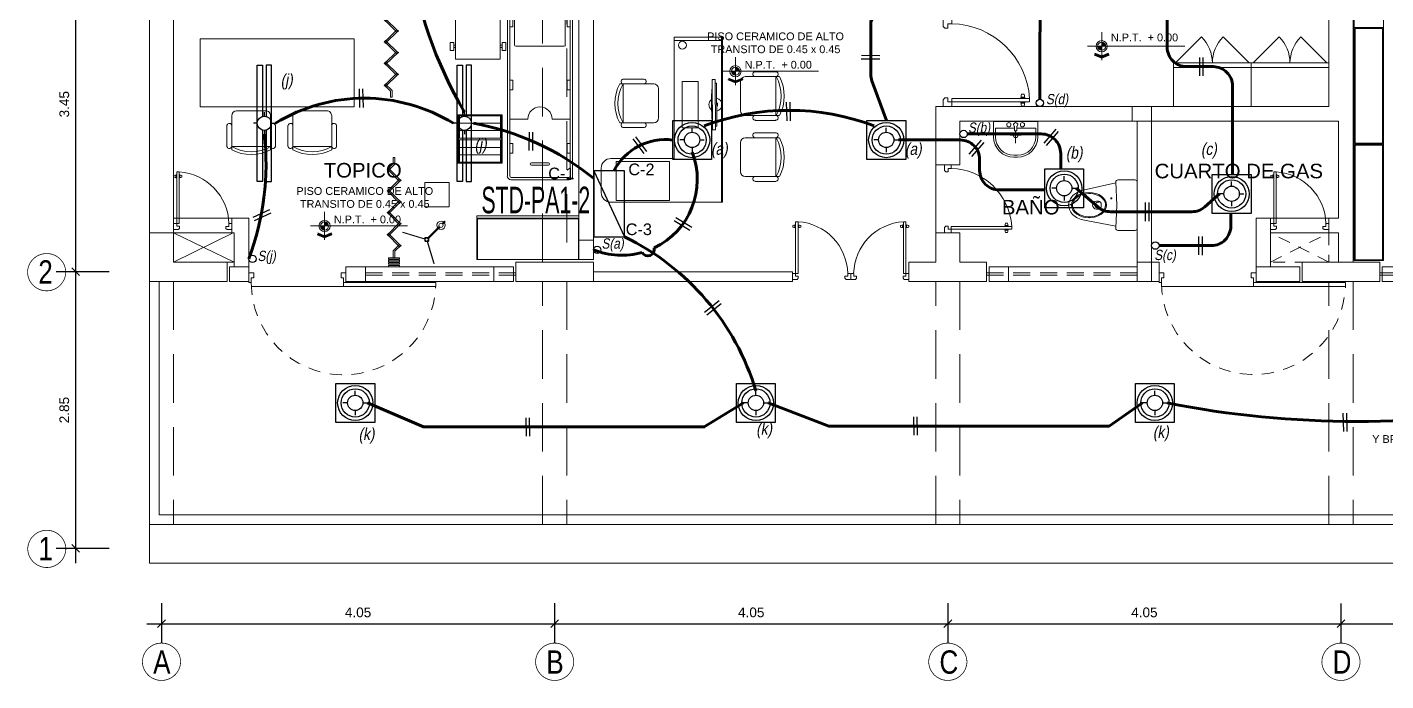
# Model space of a CAD drawing. Header units: millimetres. Extents: x 3354 to 3637, y 1117 to 1358.
# Drawn here: x 3377.57 to 3391.57, y 1181.37 to 1188.1 of the extents above; entities that cross this region are included whole.
import ezdxf

# ---------------------------------------------------------------- set-up
doc = ezdxf.new("R2010")
doc.units = ezdxf.units.MM
for name, pattern in [('CONTINUA', [0]), ('DASHED2', [0.375, 0.25, -0.125]), ('HIDDEN2', [0.1875, 0.125, -0.0625]), ('TRAZOS2', [0.225, 0.15, -0.075])]:
    doc.linetypes.add(name, pattern=pattern)
for name, color, linetype, lineweight in [('ACCESORIOS', 4, 'Continuous', 18), ('cables', 152, 'Continuous', 60), ('CASCO', 252, 'Continuous', 9), ('INTERRUP', 220, 'Continuous', 25), ('Mobiliario GRCP', 25, 'Continuous', 20), ('SANITARIAS', 37, 'Continuous', 13), ('TABLERO', 122, 'Continuous', 25)]:
    doc.layers.add(name, color=color, linetype=linetype, lineweight=lineweight)
doc.layers.add('Efec-muebles', color=7, linetype='Continuous', lineweight=13, true_color=0x85826f)
doc.layers.add('LUMINARIAS', color=2, linetype='Continuous')
doc.styles.add('1', font='arial.ttf')
doc.styles.add('2-SIETE', font='ARIALN.TTF', dxfattribs={"height": 0.07})
doc.styles.add('BYE', font='ARIALN.TTF', dxfattribs={"oblique": 10, "height": 2})
doc.styles.get("Standard").update_dxf_attribs({"font": 'arial.ttf'})
doc.styles.add('style1', font='arial.ttf')
doc.styles.add('style2', font='arial.ttf')
doc.dimstyles.new('Esc  1  50', dxfattribs={"dimtxt": 0.1, "dimasz": 0.08, "dimexe": 0.2, "dimexo": 0.15, "dimgap": 0.065, "dimtad": 1, "dimzin": 4, "dimdsep": 46, "dimtxsty": 'Standard', "dimblk": 'OBLIQUE', "dimcen": 0.12, "dimdle": 0.15, "dimadec": 0, "dimazin": 0, "dimtfac": 1, "dimtix": 1, "dimtmove": 0, "dimatfit": 3, "dimldrblk": 'OBLIQUE', "dimfxl": 1, "dimarcsym": 0})

# ---------------------------------------------------------------- blocks, each defined once
blk = doc.blocks.new('LAV-P')
at = {"layer": 'SANITARIAS', "linetype": 'CONTINUA', "lineweight": 5, "ltscale": 0.002}
for p, q in [((-0.019, 0.387), (0.019, 0.387)), ((-0.019, 0.365), (0.019, 0.365)), ((-0.24, 0), (-0.24, 0.167)), ((-0.218, 0.073), (-0.218, 0.167)), ((-0.059, 0.149), (0.059, 0.149)), ((0, 0.101), (0, 0.237)), ((0.218, 0.073), (0.218, 0.167)), ((0.24, 0), (0.24, 0.167)), ((-0.24, 0), (0.24, 0)), ((-0.218, 0.073), (-0.012, 0.073)), ((-0.012, 0.101), (0.012, 0.101)), ((-0.012, 0.056), (-0.012, 0.101)), ((0.012, 0.056), (0.012, 0.101)), ((0.012, 0.073), (0.218, 0.073))]:
    blk.add_line(p, q, dxfattribs=at)
for centre, radius in [((0, 0.149), 0.027), ((-0.074, 0.036), 0.0231), ((0.074, 0.036), 0.0231)]:
    blk.add_circle(centre, radius, dxfattribs=at)
for centre, radius, start, end in [((-0.019, 0.167), 0.221, 90, 180), ((-0.019, 0.167), 0.199, 90, 180), ((0.019, 0.167), 0.221, 0, 90), ((0.019, 0.167), 0.199, 0, 90), ((0, 0.036), 0.0231, 121.3084, 58.6916)]:
    blk.add_arc(centre, radius, start, end, dxfattribs=at)
blk = doc.blocks.new('ghjghg')
at = {"layer": 'Efec-muebles', "linetype": 'CONTINUA', "lineweight": 5, "ltscale": 0.002}
for p, q in [((722.609, 469.291), (722.43, 469.291)), ((722.41, 469.271), (722.41, 468.791)), ((722.619, 469.031), (722.629, 469.27)), ((722.628, 469.249), (722.933, 469.189)), ((722.629, 468.792), (722.619, 469.031)), ((722.779, 469.021), (722.779, 469.041)), ((722.801, 469.061), (722.815, 469.061)), ((722.809, 469.071), (722.829, 469.071)), ((722.869, 469.031), (722.869, 469.031)), ((722.629, 468.801), (722.965, 468.878)), ((722.815, 469.001), (722.801, 469.001)), ((722.829, 468.991), (722.809, 468.991)), ((722.43, 468.771), (722.609, 468.771))]:
    blk.add_line(p, q, dxfattribs=at)
for centre in [(722.675, 469.101), (722.675, 468.961)]:
    blk.add_circle(centre, 0.00635, dxfattribs=at)
for centre, radius, start, end in [((722.43, 469.271), 0.02, 90, 180), ((722.609, 469.271), 0.02, 357.5774, 90), ((722.809, 469.041), 0.03, 90, 180), ((722.809, 469.021), 0.03, 180, 270), ((722.815, 469.031), 0.03, 0, 90), ((722.815, 469.031), 0.03, 270, 0), ((722.829, 469.031), 0.04, 0, 90), ((722.829, 469.031), 0.04, 270, 360), ((722.43, 468.791), 0.02, 180, 270), ((722.609, 468.791), 0.02, 270, 2.4226)]:
    blk.add_arc(centre, radius, start, end, dxfattribs=at)
at = {"layer": 'Efec-muebles', "linetype": 'CONTINUA', "lineweight": 5, "ltscale": 0.002, "extrusion": (0, 0, -1)}
blk.add_ellipse((722.905, 469.031), major_axis=(0.18, 0), ratio=0.722222, dxfattribs=at)
at = {"layer": 'Efec-muebles', "linetype": 'CONTINUA', "lineweight": 5, "ltscale": 0.002}
for points, knots in [([(723.075, 469.031), (723.075, 469.003), (723.06, 468.974), (722.991, 468.919), (722.924, 468.904), (722.804, 468.926), (722.755, 468.961), (722.726, 469.042), (722.743, 469.088), (722.832, 469.148), (722.901, 469.159), (723.018, 469.131), (723.062, 469.093), (723.074, 469.045), (723.075, 469.038), (723.075, 469.031)], [0, 0, 0, 0, 0.74049, 0.74049, 1.813277, 1.813277, 2.886063, 2.886063, 3.958849, 3.958849, 5.031636, 5.031636, 6.104422, 6.104422, 6.283185, 6.283185, 6.283185, 6.283185]), ([(722.933, 469.189), (722.982, 469.184), (723.028, 469.167), (723.095, 469.11), (723.115, 469.071), (723.115, 469.031), (723.115, 469), (723.103, 468.97), (723.055, 468.912), (723.012, 468.889), (722.965, 468.878)], [4.853824, 4.853824, 4.853824, 4.853824, 5.580391, 5.580391, 6.283185, 6.283185, 6.283185, 6.822949, 6.822949, 7.551337, 7.551337, 7.551337, 7.551337])]:
    blk.add_open_spline(points, degree=3, knots=knots, dxfattribs=at)
blk = doc.blocks.new('H-7')
at = {"layer": 'Efec-muebles'}
for p, q in [((-1.271, 0.237), (-1.449, 0.058)), ((-1.257, 0.222), (-1.435, 0.044)), ((-1.299, 0.222), (-1.121, 0.044)), ((-1.285, 0.237), (-1.107, 0.058)), ((-0.971, 0.237), (-1.149, 0.058)), ((-0.957, 0.222), (-1.135, 0.044)), ((-1.002, 0.222), (-0.824, 0.044)), ((-0.988, 0.237), (-0.81, 0.058)), ((-0.674, 0.237), (-0.852, 0.058)), ((-0.66, 0.222), (-0.838, 0.044)), ((-0.702, 0.222), (-0.524, 0.044)), ((-0.688, 0.237), (-0.51, 0.058)), ((-0.374, 0.237), (-0.552, 0.058)), ((-0.36, 0.222), (-0.538, 0.044)), ((-0.402, 0.222), (-0.31, 0.13)), ((-0.388, 0.237), (-0.302, 0.15)), ((-0.193, 0.215), (-0.213, 0.215)), ((-0.213, 0.215), (-0.213, 0.065)), ((-0.193, 0.065), (-0.193, 0.215)), ((-0.158, 0.215), (-0.178, 0.215)), ((-0.178, 0.215), (-0.178, 0.065)), ((-0.158, 0.065), (-0.158, 0.215)), ((-0.123, 0.215), (-0.143, 0.215)), ((-0.143, 0.215), (-0.143, 0.065)), ((-0.123, 0.065), (-0.123, 0.215)), ((-0.088, 0.215), (-0.108, 0.215)), ((-0.108, 0.215), (-0.108, 0.065)), ((-0.088, 0.065), (-0.088, 0.215)), ((-1.589, 0.15), (-1.499, 0.15)), ((-1.589, 0.13), (-1.589, 0.15)), ((-1.589, 0.13), (-1.507, 0.13)), ((-1.507, 0.13), (-1.421, 0.044)), ((-1.499, 0.15), (-1.407, 0.058)), ((-0.31, 0.13), (-0.213, 0.13)), ((-0.302, 0.15), (-0.213, 0.15)), ((-0.213, 0.065), (-0.193, 0.065)), ((-0.178, 0.065), (-0.158, 0.065)), ((-0.143, 0.065), (-0.123, 0.065)), ((-0.108, 0.065), (-0.088, 0.065))]:
    blk.add_line(p, q, dxfattribs=at)
blk = doc.blocks.new('D-9')
at = {"layer": 'Efec-muebles'}
for p, q in [((-0.076, 0.245), (-0.072, 0.247)), ((-0.009, 0.021), (-0.076, 0.245)), ((-0.004, 0.021), (-0.072, 0.247)), ((-0.014, 0.021), (-0.021, 0.014)), ((-0.021, 0.014), (-0.021, -0.014)), ((0.014, 0.021), (-0.014, 0.021)), ((0.021, 0.014), (0.014, 0.021)), ((0.021, -0.004), (0.021, 0.014)), ((-0.021, -0.014), (-0.136, -0.129)), ((-0.014, -0.021), (-0.129, -0.136)), ((-0.014, -0.021), (-0.021, -0.014)), ((-0.014, -0.021), (0.014, -0.021)), ((0.014, -0.021), (0.021, -0.014)), ((0.021, -0.004), (0.247, -0.072)), ((0.021, -0.004), (0.021, -0.014)), ((0.021, -0.009), (0.245, -0.076)), ((0.245, -0.076), (0.247, -0.072)), ((-0.165, -0.158), (-0.191, -0.184)), ((-0.184, -0.191), (-0.191, -0.184)), ((-0.158, -0.165), (-0.184, -0.191))]:
    blk.add_line(p, q, dxfattribs=at)
for centre, radius in [((0, 0), 0.0155), ((-0.147, -0.148), 0.0439), ((-0.147, -0.147), 0.0213)]:
    blk.add_circle(centre, radius, dxfattribs=at)
blk = doc.blocks.new('NENE')
at = {"layer": 'Efec-muebles'}
for p, q in [((3086.058, 1563.99, -0.011), (3086.058, 1565.865, -0.011)), ((3086.083, 1563.99, -0.011), (3086.083, 1565.865, -0.011)), ((3086.095, 1565.903, -0.011), (3086.693, 1565.903, -0.011)), ((3086.095, 1565.878, -0.011), (3086.693, 1565.878, -0.011)), ((3086.705, 1565.865, -0.011), (3086.705, 1563.99, -0.011)), ((3086.73, 1565.865, -0.011), (3086.73, 1563.99, -0.011)), ((3086.306, 1565.753, -0.011), (3086.481, 1565.753, -0.011)), ((3086.306, 1565.728, -0.011), (3086.481, 1565.728, -0.011)), ((3086.083, 1565.628, -0.011), (3086.113, 1565.628, -0.011)), ((3086.113, 1565.628, -0.011), (3086.113, 1565.528, -0.011)), ((3086.705, 1565.628, -0.011), (3086.675, 1565.628, -0.011)), ((3086.675, 1565.528, -0.011), (3086.675, 1565.628, -0.011)), ((3086.083, 1565.528, -0.011), (3086.113, 1565.528, -0.011)), ((3086.705, 1565.528, -0.011), (3086.675, 1565.528, -0.011)), ((3086.269, 1565.278, -0.011), (3086.083, 1565.278, -0.011)), ((3086.705, 1565.278, -0.011), (3086.519, 1565.278, -0.011)), ((3086.083, 1564.978, -0.011), (3086.113, 1564.978, -0.011)), ((3086.113, 1564.878, -0.011), (3086.113, 1564.978, -0.011)), ((3086.675, 1564.978, -0.011), (3086.675, 1564.878, -0.011)), ((3086.705, 1564.978, -0.011), (3086.675, 1564.978, -0.011)), ((3086.083, 1564.878, -0.011), (3086.113, 1564.878, -0.011)), ((3086.705, 1564.878, -0.011), (3086.675, 1564.878, -0.011)), ((3086.133, 1564.04, -0.011), (3086.133, 1564.515, -0.011)), ((3086.643, 1564.528, -0.011), (3086.145, 1564.528, -0.011)), ((3086.655, 1564.515, -0.011), (3086.655, 1564.04, -0.011)), ((3086.083, 1564.328, -0.011), (3086.113, 1564.328, -0.011)), ((3086.113, 1564.228, -0.011), (3086.113, 1564.328, -0.011)), ((3086.675, 1564.328, -0.011), (3086.675, 1564.228, -0.011)), ((3086.705, 1564.328, -0.011), (3086.675, 1564.328, -0.011)), ((3086.083, 1564.228, -0.011), (3086.113, 1564.228, -0.011)), ((3086.705, 1564.228, -0.011), (3086.675, 1564.228, -0.011)), ((3086.254, 1564.078, -0.011), (3086.234, 1564.078, -0.011)), ((3086.234, 1564.028, -0.011), (3086.234, 1564.078, -0.011)), ((3086.254, 1564.028, -0.011), (3086.254, 1564.078, -0.011)), ((3086.554, 1564.078, -0.011), (3086.534, 1564.078, -0.011)), ((3086.534, 1564.028, -0.011), (3086.534, 1564.078, -0.011)), ((3086.554, 1564.028, -0.011), (3086.554, 1564.078, -0.011)), ((3086.693, 1563.978, -0.011), (3086.095, 1563.978, -0.011)), ((3086.693, 1563.953, -0.011), (3086.095, 1563.953, -0.011)), ((3086.643, 1564.028, -0.011), (3086.145, 1564.028, -0.011))]:
    blk.add_line(p, q, dxfattribs=at)
for centre, radius, start, end in [((3086.095, 1565.865, -0.011), 0.0375, 90, 180), ((3086.095, 1565.865, -0.011), 0.0125, 90, 180), ((3086.693, 1565.865, -0.011), 0.0375, 0, 90), ((3086.693, 1565.865, -0.011), 0.0125, 0, 90), ((3086.306, 1565.74, -0.011), 0.0125, 90, 270), ((3086.481, 1565.74, -0.011), 0.0125, 270, 90), ((3086.394, 1565.278, -0.011), 0.125, 180, 0), ((3086.145, 1564.515, -0.011), 0.0125, 90, 180), ((3086.643, 1564.515, -0.011), 0.0125, 0, 90), ((3086.095, 1563.99, -0.011), 0.0375, 180, 270), ((3086.095, 1563.99, -0.011), 0.0125, 180, 270), ((3086.145, 1564.04, -0.011), 0.0125, 180, 270), ((3086.643, 1564.04, -0.011), 0.0125, 270, 0), ((3086.693, 1563.99, -0.011), 0.0125, 270, 0), ((3086.693, 1563.99, -0.011), 0.0375, 270, 0)]:
    blk.add_arc(centre, radius, start, end, dxfattribs=at)
blk = doc.blocks.new('HLMS')
at = {"layer": 'Efec-muebles'}
for p, q in [((3085.507, 1565.234, -0.011), (3085.937, 1565.234, -0.011)), ((3085.517, 1565.234, -0.011), (3085.947, 1565.234, -0.011)), ((3085.507, 1565.157, -0.011), (3085.937, 1565.157, -0.011)), ((3085.517, 1565.157, -0.011), (3085.947, 1565.157, -0.011)), ((3085.507, 1564.984, -0.011), (3085.937, 1564.984, -0.011)), ((3085.507, 1564.907, -0.011), (3085.937, 1564.907, -0.011)), ((3085.517, 1564.984, -0.011), (3085.947, 1564.984, -0.011)), ((3085.517, 1564.907, -0.011), (3085.947, 1564.907, -0.011))]:
    blk.add_line(p, q, dxfattribs=at)
at = {"layer": 'Efec-muebles', "elevation": -0.011}
for points in [[(3085.947, 1565.035), (3085.947, 1565.32), (3085.497, 1565.32), (3085.497, 1565.029)], [(3085.957, 1565.035), (3085.957, 1565.32), (3085.507, 1565.32), (3085.507, 1565.029)], [(3085.497, 1565.029), (3085.497, 1564.82), (3085.947, 1564.82), (3085.947, 1565.029)], [(3085.507, 1565.03), (3085.507, 1565.06), (3085.937, 1565.06), (3085.937, 1565.029)], [(3085.937, 1565.029), (3085.937, 1564.83), (3085.507, 1564.83), (3085.507, 1565.029)], [(3085.507, 1565.029), (3085.507, 1564.82), (3085.957, 1564.82), (3085.957, 1565.029)], [(3085.517, 1565.03), (3085.517, 1565.06), (3085.947, 1565.06), (3085.947, 1565.029)], [(3085.947, 1565.029), (3085.947, 1564.83), (3085.517, 1564.83), (3085.517, 1565.029)]]:
    blk.add_lwpolyline(points, dxfattribs=at)
for points in [[(3085.937, 1565.31), (3085.507, 1565.31), (3085.507, 1565.08), (3085.937, 1565.08)], [(3085.947, 1565.31), (3085.517, 1565.31), (3085.517, 1565.08), (3085.947, 1565.08)]]:
    blk.add_lwpolyline(points, close=True, dxfattribs=at)
blk = doc.blocks.new('AGAG')
at = {"layer": 'Efec-muebles', "elevation": -0.015}
for points in [[(3084.353, 1564.498), (3084.353, 1564.415), (3084.317, 1564.415), (3084.317, 1564.498)], [(3084.373, 1564.468), (3084.373, 1564.445), (3084.353, 1564.445), (3084.353, 1564.468)], [(3084.373, 1564.587), (3084.373, 1563.927), (3084.833, 1563.927), (3084.833, 1564.587)], [(3084.833, 1564.468), (3084.833, 1564.445), (3084.854, 1564.445), (3084.854, 1564.468)], [(3084.854, 1564.498), (3084.854, 1564.415), (3084.89, 1564.415), (3084.89, 1564.498)], [(3084.353, 1564.016), (3084.353, 1564.1), (3084.317, 1564.1), (3084.317, 1564.016)], [(3084.373, 1564.046), (3084.373, 1564.07), (3084.353, 1564.07), (3084.353, 1564.046)], [(3084.833, 1564.046), (3084.833, 1564.07), (3084.854, 1564.07), (3084.854, 1564.046)], [(3084.854, 1564.016), (3084.854, 1564.1), (3084.89, 1564.1), (3084.89, 1564.016)]]:
    blk.add_lwpolyline(points, close=True, dxfattribs=at)
blk = doc.blocks.new('UIO')
at = {"layer": 'Efec-muebles', "lineweight": 15}
for p, q in [((845.432, 355.948), (845.782, 355.948)), ((845.682, 355.998), (845.466, 355.998)), ((845.466, 355.548), (845.466, 355.948)), ((845.832, 355.898), (845.832, 355.598)), ((845.782, 355.548), (845.432, 355.548)), ((845.682, 355.498), (845.466, 355.498)), ((845.782, 355.548), (845.682, 355.548))]:
    blk.add_line(p, q, dxfattribs=at)
for centre, radius, start, end in [((845.805, 355.748), 0.424, 151.8371, 208.1629), ((845.805, 355.748), 0.394, 149.4733, 210.5267), ((845.47, 355.973), 0.0256, 83.0309, 253.726), ((845.678, 355.973), 0.0256, 286.274, 96.9691), ((845.782, 355.898), 0.05, 0, 90), ((845.47, 355.524), 0.0256, 106.274, 276.9691), ((845.678, 355.524), 0.0256, 263.0309, 73.726), ((845.782, 355.598), 0.05, 270, 0)]:
    blk.add_arc(centre, radius, start, end, dxfattribs=at)
blk = doc.blocks.new('MA-3234')
at = {"layer": 'Efec-muebles', "lineweight": 18}
blk.add_lwpolyline([(-0.125, 0.125), (0.125, 0.125), (0.125, -0.125), (-0.125, -0.125)], close=True, dxfattribs=at)
blk = doc.blocks.new('MA-28')
at = {"layer": 'Efec-muebles', "lineweight": 15}
for p, q in [((-1.285, 0.25), (-1.285, 0.67)), ((-0.245, 0.25), (-0.245, 0.67))]:
    blk.add_line(p, q, dxfattribs=at)
for points in [[(-0.24, 0.67), (-1.29, 0.67), (-1.29, 0.25), (-0.24, 0.25)], [(-0.24, 0.245), (-1.29, 0.245), (-1.29, 0.22), (-0.24, 0.22)]]:
    blk.add_lwpolyline(points, close=True, dxfattribs=at)
blk = doc.blocks.new('cab')
at = {"layer": 'Efec-muebles'}
for p, q in [((-450, 0), (-450, -800)), ((0, 0), (-450, 0)), ((-404, 0), (-404, -800)), ((0, -800), (0, 0)), ((-450, -20), (-719, -289)), ((-450, -780), (-719, -511)), ((0, -800), (-450, -800)), ((0, -800), (-450, -800))]:
    blk.add_line(p, q, dxfattribs=at)
for centre, start, end in [((-450, -20), 225, 270), ((-450, -780), 90, 135)]:
    blk.add_arc(centre, 380, start, end, dxfattribs=at)
blk = doc.blocks.new('ESCRITORIO')
at = {"layer": 'Efec-muebles', "lineweight": 15}
blk.add_lwpolyline([(3065.774, 1535.016), (3065.774, 1536.566), (3066.924, 1536.566, -0.414214), (3067.024, 1536.466), (3067.024, 1536.216, -0.414214), (3066.924, 1536.116), (3066.274, 1536.116), (3066.274, 1536.116), (3066.274, 1534.901), (3065.784, 1534.901)], format="xyb", dxfattribs=at)
for points in [[(3065.784, 1536.566), (3065.774, 1536.566), (3065.774, 1534.865), (3065.784, 1534.865)], [(3066.871, 1536.147), (3066.322, 1536.147), (3066.322, 1536.547), (3066.871, 1536.547)], [(3065.836, 1535.339), (3065.833, 1535.782), (3065.847, 1535.782), (3065.849, 1535.339)], [(3065.85, 1535.302), (3065.847, 1535.819), (3065.878, 1535.819), (3065.881, 1535.302)]]:
    blk.add_lwpolyline(points, close=True, dxfattribs=at)
blk.add_lwpolyline([(3066.027, 1535.8), (3066.188, 1535.8, -0.414214), (3066.19, 1535.798), (3066.19, 1535.326, -0.414214), (3066.188, 1535.324), (3066.027, 1535.324, -0.414214), (3066.025, 1535.326), (3066.025, 1535.798, -0.414214)], format="xyb", close=True, dxfattribs=at)
for points in [[(3065.774, 1534.865), (3066.274, 1534.865), (3066.274, 1534.901), (3065.784, 1534.901)], [(3065.774, 1534.865), (3065.774, 1534.865)]]:
    blk.add_lwpolyline(points, dxfattribs=at)
blk.add_circle((3066.188, 1534.949), 0.0405, dxfattribs=at)
for centre, radius, start, end in [((3064.016, 1535.55), 1.873, 354.7148, 5.9226), ((3065.848, 1535.561), 0.0673, 101.8083, 258.8291), ((3065.848, 1535.561), 0.0227, 126.4386, 234.1988), ((3065.848, 1535.561), 0.0673, 306.4535, 54.1839)]:
    blk.add_arc(centre, radius, start, end, dxfattribs=at)
at = {"layer": 'Efec-muebles', "lineweight": 15, "rotation": 180}
blk.add_blockref('UIO', (3912.265, 1891.296), dxfattribs=at)
blk = doc.blocks.new('_Oblique')
at = {"color": 0, "linetype": 'ByBlock', "lineweight": -2}
blk.add_line((-0.5, -0.5), (0.5, 0.5), dxfattribs=at)
blk = doc.blocks.new('*D292')
at = {"layer": 'CASCO', "color": 0, "lineweight": -2, "transparency": 16777216}
for p, q in [((3355.451, 1268.517), (3355.451, 1264.767)), ((3355.797, 1268.367), (3355.251, 1268.367)), ((3355.797, 1264.917), (3355.251, 1264.917))]:
    blk.add_line(p, q, dxfattribs=at)
at = {"layer": 'Defpoints', "color": 0, "transparency": 16777216}
for p in [(3355.947, 1268.367), (3355.451, 1264.917), (3355.947, 1264.917)]:
    blk.add_point(p, dxfattribs=at)
at = {"layer": 'CASCO', "color": 0, "lineweight": -2, "transparency": 16777216, "xscale": 0.08, "yscale": 0.08, "zscale": 0.08}
for p, rotation in [((3355.451, 1268.367), 90), ((3355.451, 1264.917), 270)]:
    blk.add_blockref('_Oblique', p, dxfattribs=dict(at, rotation=rotation))
at = {"layer": 'CASCO', "color": 0, "transparency": 16777216, "insert": (3355.335, 1266.642), "char_height": 0.1, "attachment_point": 5, "rotation": 90}
blk.add_mtext('3.45', dxfattribs=at)
blk = doc.blocks.new('*D293')
at = {"layer": 'CASCO', "color": 0, "lineweight": -2, "transparency": 16777216}
for p, q in [((3355.451, 1265.067), (3355.451, 1261.917)), ((3355.797, 1264.917), (3355.251, 1264.917)), ((3355.797, 1262.067), (3355.251, 1262.067))]:
    blk.add_line(p, q, dxfattribs=at)
at = {"layer": 'Defpoints', "color": 0, "transparency": 16777216}
for p in [(3355.947, 1264.917), (3355.451, 1262.067), (3355.947, 1262.067)]:
    blk.add_point(p, dxfattribs=at)
at = {"layer": 'CASCO', "color": 0, "lineweight": -2, "transparency": 16777216, "xscale": 0.08, "yscale": 0.08, "zscale": 0.08}
for p, rotation in [((3355.451, 1264.917), 90), ((3355.451, 1262.067), 270)]:
    blk.add_blockref('_Oblique', p, dxfattribs=dict(at, rotation=rotation))
at = {"layer": 'CASCO', "color": 0, "transparency": 16777216, "insert": (3355.335, 1263.492), "char_height": 0.1, "attachment_point": 5, "rotation": 90}
blk.add_mtext('2.85', dxfattribs=at)
blk = doc.blocks.new('*D297')
at = {"layer": 'CASCO', "color": 0, "lineweight": -2, "transparency": 16777216}
for p, q in [((3356.336, 1261.503), (3356.336, 1261.092)), ((3360.386, 1261.503), (3360.386, 1261.092)), ((3356.186, 1261.292), (3360.536, 1261.292))]:
    blk.add_line(p, q, dxfattribs=at)
at = {"layer": 'Defpoints', "color": 0, "transparency": 16777216}
for p in [(3356.336, 1261.653), (3360.386, 1261.653), (3360.386, 1261.292)]:
    blk.add_point(p, dxfattribs=at)
at = {"layer": 'CASCO', "color": 0, "lineweight": -2, "transparency": 16777216, "xscale": 0.08, "yscale": 0.08, "zscale": 0.08, "rotation": 180}
blk.add_blockref('_Oblique', (3356.336, 1261.292), dxfattribs=at)
at = {"layer": 'CASCO', "color": 0, "lineweight": -2, "transparency": 16777216, "xscale": 0.08, "yscale": 0.08, "zscale": 0.08}
blk.add_blockref('_Oblique', (3360.386, 1261.292), dxfattribs=at)
at = {"layer": 'CASCO', "color": 0, "transparency": 16777216, "insert": (3358.361, 1261.408), "char_height": 0.1, "attachment_point": 5}
blk.add_mtext('4.05', dxfattribs=at)
blk = doc.blocks.new('*D298')
at = {"layer": 'CASCO', "color": 0, "lineweight": -2, "transparency": 16777216}
for p, q in [((3360.386, 1261.503), (3360.386, 1261.092)), ((3364.436, 1261.503), (3364.436, 1261.092)), ((3360.236, 1261.292), (3364.586, 1261.292))]:
    blk.add_line(p, q, dxfattribs=at)
at = {"layer": 'Defpoints', "color": 0, "transparency": 16777216}
for p in [(3360.386, 1261.653), (3364.436, 1261.653), (3364.436, 1261.292)]:
    blk.add_point(p, dxfattribs=at)
at = {"layer": 'CASCO', "color": 0, "lineweight": -2, "transparency": 16777216, "xscale": 0.08, "yscale": 0.08, "zscale": 0.08, "rotation": 180}
blk.add_blockref('_Oblique', (3360.386, 1261.292), dxfattribs=at)
at = {"layer": 'CASCO', "color": 0, "lineweight": -2, "transparency": 16777216, "xscale": 0.08, "yscale": 0.08, "zscale": 0.08}
blk.add_blockref('_Oblique', (3364.436, 1261.292), dxfattribs=at)
at = {"layer": 'CASCO', "color": 0, "transparency": 16777216, "insert": (3362.411, 1261.408), "char_height": 0.1, "attachment_point": 5}
blk.add_mtext('4.05', dxfattribs=at)
blk = doc.blocks.new('*D299')
at = {"layer": 'CASCO', "color": 0, "lineweight": -2, "transparency": 16777216}
for p, q in [((3364.436, 1261.503), (3364.436, 1261.092)), ((3368.486, 1261.499), (3368.486, 1261.092)), ((3364.286, 1261.292), (3368.636, 1261.292))]:
    blk.add_line(p, q, dxfattribs=at)
at = {"layer": 'Defpoints', "color": 0, "transparency": 16777216}
for p in [(3364.436, 1261.653), (3368.486, 1261.649), (3368.486, 1261.292)]:
    blk.add_point(p, dxfattribs=at)
at = {"layer": 'CASCO', "color": 0, "lineweight": -2, "transparency": 16777216, "xscale": 0.08, "yscale": 0.08, "zscale": 0.08, "rotation": 180}
blk.add_blockref('_Oblique', (3364.436, 1261.292), dxfattribs=at)
at = {"layer": 'CASCO', "color": 0, "lineweight": -2, "transparency": 16777216, "xscale": 0.08, "yscale": 0.08, "zscale": 0.08}
blk.add_blockref('_Oblique', (3368.486, 1261.292), dxfattribs=at)
at = {"layer": 'CASCO', "color": 0, "transparency": 16777216, "insert": (3366.461, 1261.408), "char_height": 0.1, "attachment_point": 5}
blk.add_mtext('4.05', dxfattribs=at)
blk = doc.blocks.new('*D300')
at = {"layer": 'CASCO', "color": 0, "lineweight": -2, "transparency": 16777216}
for p, q in [((3368.486, 1261.499), (3368.486, 1261.092)), ((3372.536, 1261.503), (3372.536, 1261.092)), ((3368.336, 1261.292), (3372.686, 1261.292))]:
    blk.add_line(p, q, dxfattribs=at)
at = {"layer": 'Defpoints', "color": 0, "transparency": 16777216}
for p in [(3368.486, 1261.649), (3372.536, 1261.653), (3372.536, 1261.292)]:
    blk.add_point(p, dxfattribs=at)
at = {"layer": 'CASCO', "color": 0, "lineweight": -2, "transparency": 16777216, "xscale": 0.08, "yscale": 0.08, "zscale": 0.08, "rotation": 180}
blk.add_blockref('_Oblique', (3368.486, 1261.292), dxfattribs=at)
at = {"layer": 'CASCO', "color": 0, "lineweight": -2, "transparency": 16777216, "xscale": 0.08, "yscale": 0.08, "zscale": 0.08}
blk.add_blockref('_Oblique', (3372.536, 1261.292), dxfattribs=at)
at = {"layer": 'CASCO', "color": 0, "transparency": 16777216, "insert": (3370.511, 1261.408), "char_height": 0.1, "attachment_point": 5}
blk.add_mtext('4.05', dxfattribs=at)
blk = doc.blocks.new('cgytutytry')
at = {"layer": 'CASCO'}
for p, q in [((-4.482, 891.175), (-4.487, 891.175)), ((-4.487, 891.175), (-4.487, 891.1)), ((-4.487, 891.1), (-4.487, 891.175)), ((-4.487, 891.175), (-4.482, 891.175)), ((-4.467, 891.08), (-4.487, 891.1)), ((-4.467, 891.08), (-4.487, 891.1)), ((-4.482, 891.18), (-4.482, 891.175)), ((-4.391, 891.18), (-4.482, 891.18)), ((-4.482, 891.175), (-4.482, 891.18)), ((-4.432, 891.08), (-4.467, 891.08)), ((-4.432, 891.08), (-4.467, 891.08)), ((-4.386, 891.126), (-4.432, 891.126)), ((-4.432, 891.126), (-4.432, 891.08)), ((-4.391, 891.18), (-4.391, 891.175)), ((-4.391, 891.18), (-4.391, 891.175)), ((-4.386, 891.175), (-4.391, 891.175)), ((-4.391, 891.175), (-4.386, 891.175)), ((-4.386, 891.175), (-4.386, 891.126)), ((-4.386, 891.175), (-4.386, 891.126)), ((-4.386, 891.085), (-4.386, 891.126)), ((-4.386, 891.126), (-3.497, 891.126)), ((-3.497, 891.085), (-4.386, 891.085)), ((-3.598, 891.132), (-3.598, 891.14)), ((-3.598, 891.14), (-3.594, 891.14)), ((-3.55, 891.132), (-3.598, 891.132)), ((-3.598, 891.075), (-3.598, 891.08)), ((-3.598, 891.08), (-3.55, 891.08)), ((-3.594, 891.075), (-3.598, 891.075)), ((-3.594, 891.155), (-3.589, 891.175)), ((-3.594, 891.14), (-3.594, 891.155)), ((-3.594, 891.057), (-3.594, 891.075)), ((-3.589, 891.175), (-3.559, 891.175)), ((-3.559, 891.175), (-3.554, 891.155)), ((-3.554, 891.155), (-3.554, 891.137)), ((-3.554, 891.137), (-3.55, 891.137)), ((-3.55, 891.075), (-3.554, 891.075)), ((-3.554, 891.075), (-3.554, 891.057)), ((-3.55, 891.137), (-3.55, 891.132)), ((-3.55, 891.08), (-3.55, 891.075)), ((-3.497, 891.126), (-3.497, 891.085)), ((-3.589, 891.037), (-3.594, 891.057)), ((-3.559, 891.037), (-3.589, 891.037)), ((-3.554, 891.057), (-3.559, 891.037)), ((-4.467, 890.281), (-4.487, 890.261)), ((-4.487, 890.261), (-4.467, 890.281)), ((-4.487, 890.261), (-4.487, 890.185)), ((-4.487, 890.185), (-4.487, 890.261)), ((-4.487, 890.185), (-4.482, 890.185)), ((-4.482, 890.185), (-4.487, 890.185)), ((-4.482, 890.185), (-4.482, 890.18)), ((-4.482, 890.18), (-4.482, 890.185)), ((-4.482, 890.18), (-4.391, 890.18)), ((-4.467, 890.281), (-4.433, 890.281)), ((-4.467, 890.281), (-4.433, 890.281)), ((-4.433, 890.281), (-4.433, 890.231)), ((-4.433, 890.231), (-4.386, 890.231)), ((-4.391, 890.185), (-4.386, 890.185)), ((-4.391, 890.185), (-4.391, 890.18)), ((-4.386, 890.185), (-4.391, 890.185)), ((-4.391, 890.185), (-4.391, 890.18)), ((-4.386, 890.231), (-4.386, 890.185)), ((-4.386, 890.231), (-4.386, 890.185))]:
    blk.add_line(p, q, dxfattribs=at)
for points in [[(-4.432, 891.08), (-4.432, 891.126), (-4.386, 891.126)], [(-4.386, 890.231), (-4.433, 890.231), (-4.433, 890.281)]]:
    blk.add_lwpolyline(points, dxfattribs=at)
for points in [[(-3.497, 891.126), (-3.497, 891.085), (-4.386, 891.085), (-4.386, 891.126)], [(-3.55, 891.132), (-3.55, 891.137), (-3.598, 891.137), (-3.598, 891.132)], [(-3.55, 891.08), (-3.55, 891.075), (-3.598, 891.075), (-3.598, 891.08)], [(-3.554, 891.14), (-3.554, 891.155), (-3.559, 891.175), (-3.589, 891.175), (-3.594, 891.155), (-3.594, 891.14)], [(-3.554, 891.071), (-3.554, 891.057), (-3.559, 891.037), (-3.589, 891.037), (-3.594, 891.057), (-3.594, 891.071)]]:
    blk.add_lwpolyline(points, close=True, dxfattribs=at)
blk.add_arc((-4.408, 891.143), 0.913, 271.3362, 356.359, dxfattribs=at)
blk = doc.blocks.new('dtyrdyt')
at = {"layer": 'CASCO'}
h = blk.add_hatch(color=256, dxfattribs=at)
h.paths.add_polyline_path([(850.126, 424.939), (850.167, 424.939, 0.414214), (850.126, 424.98)])
h.paths.add_polyline_path([(850.126, 424.898), (850.126, 424.939), (850.084, 424.939, 0.414214)])
blk.add_hatch(color=256, dxfattribs=at).paths.add_polyline_path([(850.126, 424.839), (850.057, 424.867), (850.049, 424.849), (850.126, 424.818), (850.202, 424.849), (850.194, 424.867)])
for p, q in [((850.126, 424.939), (850.126, 425.084)), ((849.981, 424.939), (850.981, 424.939)), ((850.126, 424.939), (850.126, 424.795)), ((850.126, 424.818), (850.049, 424.849)), ((850.126, 424.839), (850.057, 424.867)), ((850.126, 424.839), (850.194, 424.867)), ((850.126, 424.818), (850.202, 424.849)), ((850.202, 424.849), (850.194, 424.867))]:
    blk.add_line(p, q, dxfattribs=at)
for radius in [0.0578, 0.0413]:
    blk.add_circle((850.126, 424.939), radius, dxfattribs=at)
blk = doc.blocks.new('THT')
for p, q in [((-1.074, 0.413), (-1.014, 0.413)), ((-1.074, 0.293), (-1.074, 0.413)), ((-1.044, 0.353), (-1.044, 0.293)), ((-1.014, 0.353), (-1.044, 0.353)), ((-1.014, 0.413), (-1.014, 0.353)), ((0.126, 0.413), (0.066, 0.413)), ((0.066, 0.413), (0.066, 0.353)), ((0.066, 0.353), (0.096, 0.353)), ((0.096, 0.353), (0.096, 0.293)), ((0.126, 0.293), (0.126, 0.413)), ((-1.044, 0.293), (-1.074, 0.293)), ((0.096, 0.245), (-1.044, 0.245)), ((0.096, 0.293), (0.126, 0.293)), ((0.096, 0.293), (0.096, 0.245)), ((1.236, 0.293), (0.096, 0.293)), ((0.096, 0.245), (1.236, 0.245)), ((1.236, 0.245), (1.236, 0.293))]:
    blk.add_line(p, q)
at = {"linetype": 'TRAZOS2'}
blk.add_arc((0.096, 0.293), 1.14, 180, 357.5868, dxfattribs=at)
blk = doc.blocks.new('fluorecescente')
at = {"color": 2}
for p, q in [((1779.418, 727.335), (1779.418, 727.375)), ((1779.345, 727.262), (1779.305, 727.262)), ((1779.492, 727.262), (1779.532, 727.262)), ((1779.418, 727.188), (1779.418, 727.148))]:
    blk.add_line(p, q, dxfattribs=at)
for points in [[(1779.348, 727.28), (1778.818, 727.28), (1778.818, 727.335), (1780.018, 727.335), (1780.018, 727.28), (1779.489, 727.28)], [(1779.348, 727.243), (1778.818, 727.243), (1778.818, 727.188), (1780.018, 727.188), (1780.018, 727.243), (1779.489, 727.243)]]:
    blk.add_lwpolyline(points, dxfattribs=at)
blk.add_circle((1779.418, 727.262), 0.0733, dxfattribs=at)
blk = doc.blocks.new('FLUORESCENTE CIRCULAR 1x32W')
at = {"layer": 'LUMINARIAS'}
for p, q in [((1338.211, 550.574), (1338.211, 550.61)), ((1338.152, 550.515), (1338.116, 550.515)), ((1338.27, 550.515), (1338.305, 550.515)), ((1338.211, 550.456), (1338.211, 550.421))]:
    blk.add_line(p, q, dxfattribs=at)
blk.add_lwpolyline([(1338.06, 550.665), (1338.36, 550.665), (1338.36, 550.365), (1338.06, 550.365)], close=True, dxfattribs=at)
for centre, radius in [((1338.21, 550.515), 0.136), ((1338.21, 550.515), 0.109), ((1338.211, 550.515), 0.0592)]:
    blk.add_circle(centre, radius, dxfattribs=at)
blk = doc.blocks.new('D')
at = {"layer": 'TABLERO'}
blk.add_line((3390.514, 1173.454), (3390.831, 1172.773), dxfattribs=at)
blk.add_lwpolyline([(3390.514, 1173.454), (3390.514, 1172.773), (3390.831, 1172.773), (3390.831, 1173.454)], close=True, dxfattribs=at)
blk = doc.blocks.new('1PIDS')
at = {"layer": 'CASCO'}
blk.add_line((3364.311, 1265.317), (3364.311, 1266.017), dxfattribs=at)
at = {"layer": 'CASCO', "lineweight": 5}
for p, q in [((3356.461, 1265.317), (3357.086, 1265.017)), ((3356.461, 1265.017), (3357.076, 1265.317)), ((3357.011, 1265.017), (3357.086, 1265.017))]:
    blk.add_line(p, q, dxfattribs=at)
at = {"layer": 'CASCO', "linetype": 'HIDDEN2', "lineweight": 5}
for p, q in [((3367.761, 1265.017), (3368.361, 1265.317)), ((3368.361, 1265.017), (3367.761, 1265.317))]:
    blk.add_line(p, q, dxfattribs=at)
at = {"layer": 'CASCO', "lineweight": 0}
blk.add_line((3356.211, 1262.117), (3356.211, 1264.817), dxfattribs=at)
at = {"layer": 'CASCO', "linetype": 'DASHED2', "ltscale": 2}
for points in [[(3360.261, 1271.717), (3360.511, 1271.717), (3360.511, 1265.017), (3360.261, 1265.017)], [(3356.211, 1264.817), (3356.461, 1264.817), (3356.461, 1262.314), (3356.211, 1262.314)], [(3360.261, 1264.817), (3360.511, 1264.817), (3360.511, 1262.314), (3360.261, 1262.314)], [(3364.311, 1264.817), (3364.561, 1264.817), (3364.561, 1262.314), (3364.311, 1262.314)], [(3368.361, 1264.817), (3368.611, 1264.817), (3368.611, 1262.314), (3368.361, 1262.314)]]:
    blk.add_lwpolyline(points, close=True, dxfattribs=at)
at = {"layer": 'CASCO'}
for points in [[(3356.461, 1268.242), (3356.211, 1268.242), (3356.211, 1265.317), (3356.461, 1265.317)], [(3366.536, 1266.617), (3366.336, 1266.617), (3366.336, 1266.467), (3366.536, 1266.467)], [(3360.636, 1265.242), (3360.636, 1265.042), (3360.786, 1265.042), (3360.786, 1265.242)], [(3364.036, 1265.017), (3364.311, 1265.017), (3364.311, 1265.317), (3364.561, 1265.317), (3364.561, 1265.017), (3364.836, 1265.017), (3364.836, 1264.817), (3364.561, 1264.817), (3364.311, 1264.817), (3364.036, 1264.817)], [(3357.236, 1264.817), (3357.036, 1264.817), (3357.036, 1264.967), (3357.236, 1264.967)], [(3358.436, 1264.817), (3358.236, 1264.817), (3358.236, 1264.967), (3358.436, 1264.967)], [(3359.761, 1264.817), (3359.961, 1264.817), (3359.961, 1264.967), (3359.761, 1264.967)], [(3365.061, 1264.817), (3364.861, 1264.817), (3364.861, 1264.967), (3365.061, 1264.967)], [(3366.536, 1264.817), (3366.536, 1265.017), (3366.386, 1265.017), (3366.386, 1264.817)], [(3367.611, 1264.817), (3368.061, 1264.817), (3368.061, 1264.967), (3367.611, 1264.967)], [(3369.111, 1264.817), (3368.911, 1264.817), (3368.911, 1264.967), (3369.111, 1264.967)]]:
    blk.add_lwpolyline(points, close=True, dxfattribs=at)
at = {"layer": 'CASCO', "ltscale": 2}
for points in [[(3368.461, 1265.467), (3368.461, 1266.467), (3368.461, 1266.467), (3366.536, 1266.467), (3366.536, 1266.617), (3368.361, 1266.617), (3368.361, 1268.242), (3368.611, 1268.242), (3368.611, 1265.017), (3368.611, 1265.017), (3368.461, 1265.017), (3368.461, 1265.317), (3368.361, 1265.317), (3368.361, 1265.467), (3368.461, 1265.467)], [(3357.236, 1264.967), (3357.236, 1265.467), (3357.061, 1265.467), (3357.061, 1265.317), (3357.086, 1265.317), (3357.086, 1264.967), (3357.236, 1264.967)]]:
    blk.add_lwpolyline(points, dxfattribs=at)
for points in [[(3360.786, 1265.242), (3360.786, 1267.842), (3360.636, 1267.842), (3360.636, 1265.242)], [(3366.336, 1266.617), (3364.311, 1266.617), (3364.311, 1266.617), (3364.311, 1266.617), (3364.311, 1266.017), (3364.561, 1266.017), (3364.561, 1266.467), (3366.336, 1266.467)], [(3366.386, 1266.467), (3366.536, 1266.467), (3366.536, 1265.017), (3366.386, 1265.017)], [(3367.611, 1265.467), (3367.761, 1265.467), (3367.761, 1264.967), (3367.611, 1264.967)], [(3358.436, 1264.967), (3359.761, 1264.967), (3359.761, 1264.817), (3358.436, 1264.817)], [(3365.061, 1264.967), (3366.386, 1264.967), (3366.386, 1264.817), (3365.061, 1264.817)], [(3366.536, 1265.017), (3366.613, 1265.017), (3366.613, 1264.817), (3366.536, 1264.817)]]:
    blk.add_lwpolyline(points, close=True, dxfattribs=at)
at = {"layer": 'CASCO', "lineweight": 5}
for points in [[(3357.061, 1265.467), (3356.461, 1265.467), (3356.461, 1265.317), (3357.061, 1265.317)], [(3368.361, 1265.467), (3367.761, 1265.467), (3367.761, 1265.317), (3368.361, 1265.317)]]:
    blk.add_lwpolyline(points, close=True, dxfattribs=at)
at = {"layer": 'CASCO'}
for points in [[(3357.011, 1264.817), (3356.211, 1264.817), (3356.211, 1265.317), (3356.461, 1265.317), (3356.461, 1265.017), (3357.011, 1265.017), (3357.011, 1264.817)], [(3359.986, 1264.817), (3359.986, 1265.017), (3360.786, 1265.017), (3360.786, 1264.817), (3359.986, 1264.817)], [(3368.086, 1264.817), (3368.086, 1265.017), (3368.886, 1265.017), (3368.886, 1264.817), (3368.086, 1264.817)], [(3362.836, 1264.817), (3360.786, 1264.817), (3360.786, 1264.917), (3362.836, 1264.917), (3362.836, 1264.817)]]:
    blk.add_lwpolyline(points, dxfattribs=at)
at = {"layer": 'CASCO', "linetype": 'HIDDEN2', "lineweight": 5}
blk.add_lwpolyline([(3367.761, 1265.317), (3368.361, 1265.317), (3368.361, 1265.017), (3367.761, 1265.017)], close=True, dxfattribs=at)
at = {"layer": 'CASCO', "ltscale": 2, "const_width": 0.0076}
for points in [[(3355.35, 1264.917, 0.951688), (3354.956, 1264.917, 1)], [(3355.351, 1262.067, 0.951688), (3354.958, 1262.067, 1)], [(3356.533, 1260.895, -0.951688), (3356.139, 1260.895, -1)], [(3360.583, 1260.895, -0.951688), (3360.189, 1260.895, -1)], [(3364.633, 1260.895, -0.951688), (3364.239, 1260.895, -1)], [(3368.683, 1260.895, -0.951688), (3368.289, 1260.895, -1)]]:
    blk.add_lwpolyline(points, format="xyb", close=True, dxfattribs=at)
at = {"layer": 'CASCO', "lineweight": 5}
for points in [[(3356.311, 1264.817), (3356.311, 1262.414), (3380.661, 1262.414), (3380.661, 1264.817)], [(3356.211, 1264.667), (3356.211, 1262.314), (3380.761, 1262.314), (3380.761, 1264.667)]]:
    blk.add_lwpolyline(points, dxfattribs=at)
at = {"layer": 'CASCO', "linetype": 'DASHED2', "ltscale": 0.7}
for points in [[(3359.986, 1264.905), (3358.436, 1264.905)], [(3359.986, 1264.882), (3358.436, 1264.882)], [(3366.386, 1264.905), (3364.836, 1264.905)], [(3366.386, 1264.882), (3364.836, 1264.882)], [(3368.891, 1264.905), (3370.936, 1264.905)], [(3368.891, 1264.882), (3370.936, 1264.882)]]:
    blk.add_lwpolyline(points, dxfattribs=at)
at = {"layer": 'CASCO', "lineweight": 0, "ltscale": 0.5}
for points in [[(3380.761, 1262.314), (3380.761, 1262.314), (3356.211, 1262.314), (3356.211, 1262.314)], [(3356.211, 1262.314), (3356.211, 1261.917), (3380.761, 1261.917), (3380.761, 1262.314)]]:
    blk.add_lwpolyline(points, dxfattribs=at)
at = {"layer": 'CASCO', "lineweight": 13}
for p, xscale, yscale, zscale, rotation in [((3368.425, 2068.679), -0.8999999647174634, 0.8999999647174634, 0.8999999647174634, 180), ((3891.169, 1268.044), 0.5999999999998181, 0.5999999999998181, 0.5999999999998181, 89.99999999999999), ((3367.542, 1889.143), -0.699999999999045, 0.699999999999045, 0.699999999999045, 180), ((3902.469, 1268.044), 0.5999999999998181, 0.5999999999998181, 0.5999999999998181, 89.99999999999999), ((3897.544, 1267.53), 0.5999999999998181, 0.5999999999998181, 0.5999999999998181, 89.99999999999999), ((2829.328, 1267.53), -0.5999999999998181, 0.5999999999998181, 0.5999999999998181, 270)]:
    blk.add_blockref('cgytutytry', p, dxfattribs=dict(at, xscale=xscale, yscale=yscale, zscale=zscale, rotation=rotation))
at = {"layer": 'CASCO'}
for p in [(2515.895, 842.3), (2512.122, 842.043), (2507.89, 840.449)]:
    blk.add_blockref('dtyrdyt', p, dxfattribs=at)
for p, xscale, yscale, zscale in [((3358.131, 1264.561), 0.8333541671872685, 0.8333541671872685, 0.8333541671872685), ((3367.506, 1264.562), 0.8317599019477439, 0.8317599019477439, 0.8317599019477439)]:
    blk.add_blockref('THT', p, dxfattribs=dict(at, xscale=xscale, yscale=yscale, zscale=zscale))
at = {"layer": 'CASCO', "style": '1'}
for p in [(3366.116, 1267.29), (3362.343, 1267.009), (3358.111, 1265.416)]:
    blk.add_text('N.P.T.  + 0.00', height=0.08, dxfattribs=at).set_placement(p)
at = {"layer": 'CASCO', "style": 'style1', "width": 0.8}
for s, p in [('2', (3355.067, 1264.795)), ('1', (3355.068, 1261.945)), ('A', (3356.25, 1260.777)), ('B', (3360.3, 1260.777)), ('C', (3364.35, 1260.777)), ('D', (3368.4, 1260.777))]:
    blk.add_text(s, height=0.24, dxfattribs=at).set_placement(p)
at = {"layer": 'CASCO'}
for s, insert, char_height, width, attachment_point, style in [('PISO CERAMICO DE ALTO\\PTRANSITO DE 0.45 x 0.45', (3362.662, 1267.167), 0.07998, 2.09636, 8, '1'), ('\\A1;TOPICO', (3358.409, 1265.961), 0.15, 4.61659, 5, 'style2'), ('\\A1;CUARTO DE GAS', (3367.434, 1265.953), 0.15, 4.61659, 5, 'style2'), ('PISO CERAMICO DE ALTO\\PTRANSITO DE 0.45 x 0.45', (3358.43, 1265.574), 0.07998, 2.09636, 8, '1'), ('\\A1;BAÑO', (3365.29, 1265.581), 0.15, 4.61659, 5, 'style2')]:
    blk.add_mtext(s, dxfattribs=dict(at, insert=insert, char_height=char_height, width=width, attachment_point=attachment_point, style=style))
at = {"layer": 'CASCO', "lineweight": 5, "insert": (3369.855, 1263.138), "char_height": 0.07998, "width": 2.09636, "attachment_point": 8, "style": '1'}
blk.add_mtext('PISO CEMENTO SEMIPULIDO \\PY BRUÑADO @ 1.00 AMBOS SENTIDOS', dxfattribs=at)
at = {"layer": 'CASCO'}
for base, p1, p2, picture, middle in [((3355.451, 1264.917), (3355.947, 1268.367), (3355.947, 1264.917), '*D292', (3355.335, 1266.642)), ((3355.451, 1262.067), (3355.947, 1264.917), (3355.947, 1262.067), '*D293', (3355.335, 1263.492))]:
    dim = blk.add_linear_dim(base=base, p1=p1, p2=p2, angle=90, dimstyle='Esc  1  50', dxfattribs=at)
    dim.commit()
    dim.dimension.update_dxf_attribs({"geometry": picture, "text_midpoint": middle})
for base, p1, p2, picture, middle in [((3360.386, 1261.292), (3356.336, 1261.653), (3360.386, 1261.653), '*D297', (3358.361, 1261.408)), ((3364.436, 1261.292), (3360.386, 1261.653), (3364.436, 1261.653), '*D298', (3362.411, 1261.408)), ((3368.486, 1261.292), (3364.436, 1261.653), (3368.486, 1261.649), '*D299', (3366.461, 1261.408)), ((3372.536, 1261.292), (3368.486, 1261.649), (3372.536, 1261.653), '*D300', (3370.511, 1261.408))]:
    dim = blk.add_linear_dim(base=base, p1=p1, p2=p2, dimstyle='Esc  1  50', dxfattribs=at)
    dim.commit()
    dim.dimension.update_dxf_attribs({"geometry": picture, "text_midpoint": middle})

msp = doc.modelspace()

# ---------------------------------------------------------------- linework, layer by layer
at = {"ltscale": 0.5}
for p, q in [((3386.163, 1187.774), (3386.354, 1187.773)), ((3386.164, 1187.81), (3386.355, 1187.809)), ((3389.65, 1187.598), (3389.651, 1187.789)), ((3389.686, 1187.597), (3389.686, 1187.788)), ((3380.998, 1187.272), (3380.994, 1187.463)), ((3381.034, 1187.272), (3381.029, 1187.463)), ((3385.398, 1187.136), (3385.393, 1187.326)), ((3385.433, 1187.136), (3385.429, 1187.327)), ((3382.743, 1186.83), (3382.744, 1187.02)), ((3382.779, 1186.829), (3382.78, 1187.02)), ((3388.045, 1186.906), (3388.17, 1187.05)), ((3388.071, 1186.882), (3388.196, 1187.026)), ((3383.925, 1186.797), (3383.812, 1186.951)), ((3383.954, 1186.818), (3383.841, 1186.971)), ((3387.275, 1186.792), (3387.4, 1186.936)), ((3387.301, 1186.768), (3387.427, 1186.912)), ((3389.092, 1186.103), (3389.092, 1186.294)), ((3389.127, 1186.102), (3389.128, 1186.293)), ((3380.068, 1186.217), (3379.895, 1186.138)), ((3380.082, 1186.184), (3379.909, 1186.105)), ((3384.397, 1186.006), (3384.234, 1186.105)), ((3384.416, 1186.036), (3384.253, 1186.135)), ((3389.641, 1185.754), (3389.641, 1185.945)), ((3389.676, 1185.753), (3389.677, 1185.944)), ((3384.549, 1185.166), (3384.699, 1185.283)), ((3384.57, 1185.138), (3384.721, 1185.255)), ((3382.714, 1183.886, -18938.034), (3382.71, 1184.077, -18938.034)), ((3382.75, 1183.887, -18938.034), (3382.745, 1184.077, -18938.034)), ((3386.707, 1183.897), (3386.703, 1184.088)), ((3386.743, 1183.897), (3386.738, 1184.088)), ((3391.133, 1183.934), (3391.128, 1184.125)), ((3391.168, 1183.934), (3391.164, 1184.125))]:
    msp.add_line(p, q, dxfattribs=at)
at = {"color": 7, "linetype": 'Continuous', "ltscale": 0.25}
for centre in [(3388.002, 1187.319), (3387.217, 1187), (3389.192, 1185.85), (3379.892, 1185.713), (3383.442, 1185.806)]:
    msp.add_circle(centre, 0.038, dxfattribs=at)
at = {"layer": 'cables'}
for points in [[(3388.714, 1188.945), (3388.207, 1188.945, 0.413089), (3388.007, 1188.746), (3388.002, 1187.357)], [(3389.314, 1188.85), (3389.314, 1187.893, 0.414214), (3389.514, 1187.693), (3389.787, 1187.693, -0.414214), (3389.987, 1187.493), (3389.987, 1186.582)], [(3386.42, 1188.481), (3386.26, 1188.155), (3386.26, 1187.614, 0.087542), (3386.272, 1187.546), (3386.421, 1187.137)], [(3387.255, 1187), (3388.017, 1187, -0.414214), (3388.217, 1186.8), (3388.217, 1186.64)], [(3386.546, 1186.938), (3387.182, 1186.938, -0.414214), (3387.382, 1186.738), (3387.382, 1186.624, 0.414214), (3387.582, 1186.424), (3388.053, 1186.424)], [(3389.852, 1186.383), (3389.702, 1186.249, -0.18418), (3389.569, 1186.199), (3388.73, 1186.199, -0.18219), (3388.598, 1186.248), (3388.378, 1186.441)], [(3389.23, 1185.85), (3389.769, 1185.85, 0.414214), (3389.969, 1186.05), (3389.969, 1186.182)]]:
    msp.add_lwpolyline(points, format="xyb", dxfattribs=at)
at = {"layer": 'cables', "elevation": -18938.034}
msp.add_lwpolyline([(3381.075, 1184.23), (3381.652, 1183.982), (3384.545, 1183.982), (3384.951, 1184.23)], dxfattribs=at)
at = {"layer": 'cables'}
msp.add_lwpolyline([(3385.203, 1184.23), (3385.83, 1183.992), (3388.717, 1183.992), (3389.061, 1184.23)], dxfattribs=at)
for centre, radius, start, end in [((3385.894, 1189.458), 4.425, 165.0259, 210.3241), ((3381.044, 1185.61), 1.758, 58.5708, 121.4292), ((3385.42, 1184.78), 2.463, 69.2128, 110.7872), ((3377.223, 1186.695), 2.808, 339.5525, 6.1835), ((3381.683, 1184.419), 2.734, 50.9979, 79.801), ((3384.145, 1186.344), 0.598, 82.7451, 152.4059), ((3383.694, 1186.529), 0.779, 295.4578, 21.2951), ((3382.587, 1183.6), 2.602, 16.8777, 64.1048), ((3383.694, 1186.529), 0.779, 248.1512, 285.7206), ((3383.964, 1185.81), 0.0666, 207.3265, 13.8519), ((3391.265, 1194.136), 10.097, 258.8503, 281.1688)]:
    msp.add_arc(centre, radius, start, end, dxfattribs=at)
at = {"layer": 'Efec-muebles'}
for points in [[(3391.241, 1189.295), (3391.541, 1189.295), (3391.541, 1188.095), (3391.241, 1188.095)], [(3391.241, 1188.095), (3391.541, 1188.095), (3391.541, 1186.895), (3391.241, 1186.895)], [(3391.251, 1188.085), (3391.531, 1188.085), (3391.531, 1186.905), (3391.251, 1186.905)], [(3391.241, 1186.895), (3391.541, 1186.895), (3391.541, 1185.695), (3391.241, 1185.695)], [(3391.251, 1186.885), (3391.531, 1186.885), (3391.531, 1185.705), (3391.251, 1185.705)]]:
    msp.add_lwpolyline(points, close=True, dxfattribs=at)
at = {"layer": 'Efec-muebles', "elevation": 1.588}
msp.add_lwpolyline([(3379.353, 1187.979), (3380.939, 1187.979), (3380.939, 1187.279), (3379.353, 1187.279)], close=True, dxfattribs=at)

# ---------------------------------------------------------------- block references
for name, p in [('1PIDS', (22.618, -79.336)), ('D', (-7.108, 13.167))]:
    msp.add_blockref(name, p)
at = {"rotation": 89.99999999999997}
for p in [(4107.276, -592.308), (4109.336, -592.308)]:
    msp.add_blockref('fluorecescente', p, dxfattribs=at)
at = {"layer": 'Efec-muebles'}
for name, p, xscale, yscale, zscale, rotation in [('H-7', (3381.216, 1188.572), -0.75, 0.75, 0.75, 270), ('cab', (3390.179, 1187.281), 0.001, 0.001, 0.001, 270), ('cab', (3390.979, 1187.281), 0.001, 0.001, 0.001, 270), ('LAV-P', (3387.753, 1187.129), 0.9500000001862645, 0.9500000001862645, 0.9500000001862645, 180), ('H-7', (3381.244, 1185.565), 0.75, 0.75, 0.75, 270)]:
    msp.add_blockref(name, p, dxfattribs=dict(at, xscale=xscale, yscale=yscale, zscale=zscale, rotation=rotation))
for name, p in [('AGAG', (297.611, -376.157, 0.015)), ('MA-3234', (3381.792, 1186.375))]:
    msp.add_blockref(name, p, dxfattribs=at)
at = {"layer": 'Efec-muebles', "xscale": -1, "rotation": 180}
for name, p in [('NENE', (296.459, 2752.431, 0.011)), ('MA-28', (3383.494, 1186.376))]:
    msp.add_blockref(name, p, dxfattribs=at)
at = {"layer": 'Efec-muebles'}
for name, p, rotation in [('ESCRITORIO', (6450.508, 2722.863, 0.179), 180), ('UIO', (3735.626, 341.406, 1.588), 89.99999999999997), ('UIO', (3736.255, 341.406, 1.588), 89.99999999999997), ('ghjghg', (4111.414, 1655.298), 180)]:
    msp.add_blockref(name, p, dxfattribs=dict(at, rotation=rotation))
at = {"layer": 'Efec-muebles', "xscale": -1}
for name, p in [('UIO', (4230.75, 831.642, 1.588)), ('HLMS', (6467.962, -378.122, 0.011))]:
    msp.add_blockref(name, p, dxfattribs=at)
at = {"layer": 'Efec-muebles', "extrusion": (0, 0, -1), "zscale": -1, "rotation": 269.9276463015945}
msp.add_blockref('D-9', (-3381.686, 1185.912), dxfattribs=at)
at = {"layer": 'LUMINARIAS', "xscale": 1.33333333333303, "yscale": 1.33333333333303, "zscale": 1.33333333333303, "rotation": 90.00000000000001}
for p in [(4118.44, -597.343), (4120.44, -597.343), (4122.273, -597.84), (4123.998, -597.898), (4114.97, -600.051), (4119.097, -600.051), (4123.207, -600.051)]:
    msp.add_blockref('FLUORESCENTE CIRCULAR 1x32W', p, dxfattribs=at)
at = {"layer": 'Mobiliario GRCP', "xscale": -1}
msp.add_blockref('UIO', (4230.75, 831.013, 1.588), dxfattribs=at)

# ---------------------------------------------------------------- texts
at = {"layer": 'ACCESORIOS', "color": 4, "linetype": 'Continuous', "lineweight": 20, "ltscale": 0.1, "style": 'BYE', "oblique": 10}
for s, height, p in [('(j)', 0.1229, (3380.181, 1187.495, 3226.374)), ('S(d)', 0.1054, (3388.066, 1187.306, 19008.667)), ('S(b)', 0.1054, (3387.263, 1187.012, 19008.667)), ('(j)', 0.1229, (3382.179, 1186.833, 3226.374)), ('(a)', 0.1229, (3384.615, 1186.786, 3226.374)), ('(a)', 0.1229, (3386.613, 1186.784, 3226.374)), ('(b)', 0.1229, (3388.27, 1186.745, 3226.374)), ('(c)', 0.1229, (3389.662, 1186.784, 3226.374)), ('S(a)', 0.1054, (3383.488, 1185.819, 19008.667)), ('S(j)', 0.1054, (3379.944, 1185.691, 19008.667)), ('S(c)', 0.1054, (3389.182, 1185.701, 19008.667)), ('(k)', 0.1229, (3380.984, 1183.848, 3226.374)), ('(k)', 0.1229, (3385.08, 1183.903, 3226.374)), ('(k)', 0.1229, (3389.167, 1183.87, 3226.374))]:
    msp.add_text(s, height=height, dxfattribs=at).set_placement(p)
at = {"layer": 'INTERRUP', "char_height": 0.12, "width": 0.52265, "attachment_point": 1}
for s, insert in [('C-1', (3382.938, 1186.653)), ('C-2', (3383.763, 1186.695)), ('C-3', (3383.736, 1186.078))]:
    msp.add_mtext(s, dxfattribs=dict(at, insert=insert))
at = {"layer": 'TABLERO', "style": '2-SIETE', "width": 0.7}
msp.add_text('STD-PA1-2', height=0.2733, rotation=0.0173, dxfattribs=at).set_placement((3382.25, 1186.183, 0.112))

doc.saveas('drawing.dxf')
